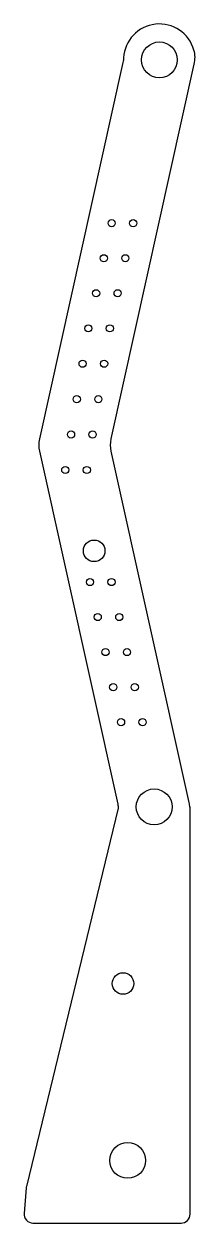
# Model space of a CAD drawing. Header units: inches. Extents: x -2.3 to 0.1, y -5.8 to 10.9.
import ezdxf

# ---------------------------------------------------------------- set-up
doc = ezdxf.new("R2010")
doc.units = ezdxf.units.IN
doc.header["$MEASUREMENT"] = 0

msp = doc.modelspace()

# ---------------------------------------------------------------- linework, layer by layer
msp.add_lwpolyline([(-2.19, -5.8), (-0.125, -5.8, 0.414214), (0, -5.675), (0, 0), (-0.004, -0.005, 0.040518), (-0.013, 0.06), (-1.099, 4.956, -0.109518), (-1.099, 5.129), (0.059, 10.353, 0.123576), (0.054, 10.548, 0.847538), (-0.927, 10.44, -0.040639), (-0.936, 10.376), (-2.099, 5.129, 0.109518), (-2.099, 4.956), (-1.008, 0.036, -0.033664), (-1, -0.017), (-2.282, -5.291, 0.038702), (-2.285, -5.31), (-2.314, -5.665, 0.438929)], format="xyb", close=True)
for centre, radius in [((-0.428, 10.412), 0.25), ((-1.093, 8.135), 0.05), ((-0.793, 8.135), 0.05), ((-1.202, 7.647), 0.05), ((-0.902, 7.647), 0.05), ((-1.31, 7.159), 0.05), ((-1.01, 7.159), 0.05), ((-1.418, 6.67), 0.05), ((-1.118, 6.67), 0.05), ((-1.498, 6.177), 0.05), ((-1.198, 6.177), 0.05), ((-1.579, 5.683), 0.05), ((-1.279, 5.683), 0.05), ((-1.659, 5.19), 0.05), ((-1.359, 5.19), 0.05), ((-1.739, 4.696), 0.05), ((-1.439, 4.696), 0.05), ((-1.337, 3.569), 0.15), ((-1.395, 3.134), 0.05), ((-1.095, 3.134), 0.05), ((-1.287, 2.646), 0.05), ((-0.987, 2.646), 0.05), ((-1.179, 2.158), 0.05), ((-0.879, 2.158), 0.05), ((-1.071, 1.669), 0.05), ((-0.771, 1.669), 0.05), ((-0.962, 1.181), 0.05), ((-0.662, 1.181), 0.05), ((-0.5, 0), 0.25), ((-0.934, -2.462), 0.15), ((-0.87, -4.927), 0.25)]:
    msp.add_circle(centre, radius)

doc.saveas('drawing.dxf')
